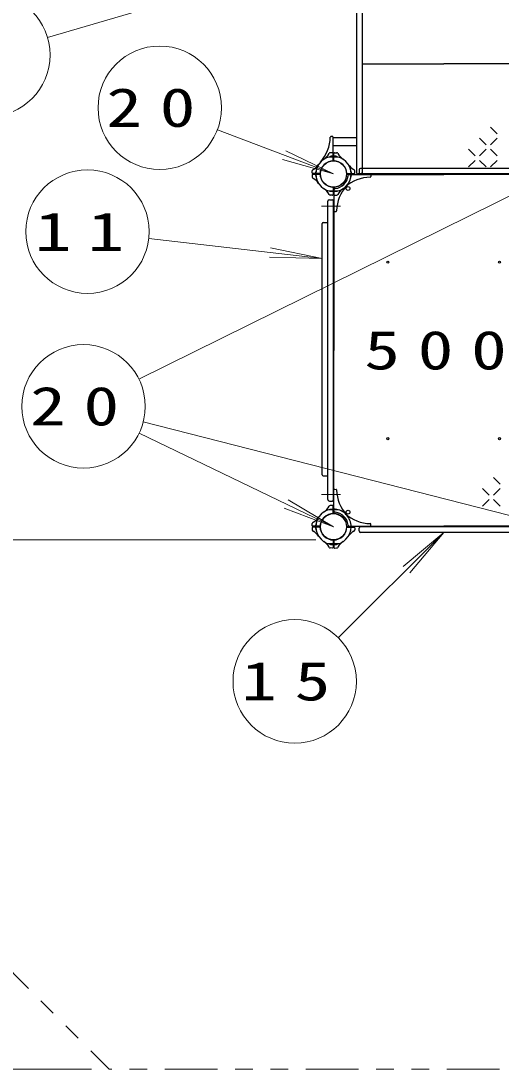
# Model space of a CAD drawing. Units: millimetres on the paper, scale 1:60. Extents: x -385 to 0, y -594 to 267.
# Drawn here: x -232.1 to -204.9, y 59.2 to 118.6 of the extents above; entities that cross this region are included whole.
import ezdxf

# ---------------------------------------------------------------- set-up
doc = ezdxf.new("R2010")
doc.units = ezdxf.units.MM
doc.linetypes.add('USER2', pattern=[6, 3, -1, 1, -1])
doc.linetypes.add('USER3', pattern=[8, 3, -1, 1, -1, 1, -1])
doc.layers.add('LY_1', color=7, linetype='Continuous', lineweight=25)
doc.styles.add('ＭＳ ゴシック', font='')
doc.styles.get('ＭＳ ゴシック').set_extended_font_data('MS Gothic')

msp = doc.modelspace()

# ---------------------------------------------------------------- linework, layer by layer
at = {"layer": 'LY_1', "lineweight": 13}
for p, q in [((-230.607, 117.667), (-214.389, 122.435)), ((-220.974, 112.443), (-214.389, 109.935)), ((-205.483, 112.582), (-205.108, 112.207)), ((-206.108, 111.957), (-205.733, 111.582)), ((-205.108, 111.957), (-205.483, 111.582)), ((-214.389, 109.935), (-217.089, 111.243)), ((-206.733, 111.332), (-206.358, 110.957)), ((-205.733, 111.332), (-206.108, 110.957)), ((-205.483, 111.332), (-205.108, 110.957)), ((-214.389, 109.935), (-217.275, 110.755)), ((-206.358, 110.707), (-206.733, 110.332)), ((-206.108, 110.707), (-205.733, 110.332)), ((-205.108, 110.707), (-205.483, 110.332)), ((-225.43, 98.31), (-201.889, 109.935)), ((-224.869, 106.27), (-215.023, 105.143)), ((-215.023, 105.143), (-218.022, 105.223)), ((-215.023, 105.143), (-217.962, 105.742)), ((-225.178, 95.893), (-201.889, 89.935)), ((-225.415, 95.243), (-214.389, 89.935)), ((-205.308, 92.729), (-204.933, 92.354)), ((-205.933, 92.104), (-205.558, 91.729)), ((-205.308, 91.729), (-204.933, 92.104)), ((-214.389, 89.935), (-217.196, 90.996)), ((-214.389, 89.935), (-216.969, 91.467)), ((-205.933, 91.104), (-205.558, 91.479)), ((-205.308, 91.479), (-204.933, 91.104)), ((-215.389, 89.193), (-362.688, 89.193)), ((-214.115, 83.643), (-208.139, 89.619)), ((-208.139, 89.619), (-210.437, 87.69)), ((-208.139, 89.619), (-210.068, 87.321)), ((-228.123, 59.193), (-362.688, 59.193))]:
    msp.add_line(p, q, dxfattribs=at)
at = {"layer": 'LY_1'}
for p, q in [((-212.764, 122.435), (-212.764, 109.935)), ((-213.081, 122.352), (-213.081, 110.019)), ((-212.764, 116.185), (-208.139, 116.185)), ((-203.514, 116.185), (-208.139, 116.185)), ((-214.449, 112.059), (-214.537, 112.055)), ((-214.414, 110.717), (-214.414, 112.026)), ((-214.414, 111.995), (-213.081, 111.995)), ((-214.449, 111.142), (-214.58, 111.138)), ((-214.414, 111.542), (-213.081, 111.542)), ((-214.364, 110.717), (-214.364, 111.109)), ((-214.33, 111.142), (-214.209, 111.138)), ((-214.556, 110.921), (-214.556, 110.924)), ((-214.223, 110.921), (-214.223, 110.924)), ((-215.596, 109.995), (-215.592, 110.126)), ((-215.171, 109.96), (-215.563, 109.96)), ((-215.375, 110.102), (-215.378, 110.102)), ((-213.608, 109.96), (-213.216, 109.96)), ((-213.403, 110.102), (-213.401, 110.102)), ((-213.182, 109.995), (-213.186, 110.116)), ((-212.848, 109.935), (-212.998, 109.935)), ((-212.931, 110.169), (-212.931, 110.019)), ((-203.431, 110.252), (-212.848, 110.252)), ((-203.431, 109.935), (-212.848, 109.935)), ((-215.596, 109.876), (-215.592, 109.755)), ((-215.171, 109.91), (-215.563, 109.91)), ((-215.375, 109.769), (-215.378, 109.769)), ((-213.608, 109.91), (-208.139, 109.91)), ((-213.403, 109.769), (-213.401, 109.769)), ((-212.265, 109.875), (-212.27, 109.788)), ((-202.671, 109.91), (-208.139, 109.91)), ((-214.414, 109.154), (-214.414, 108.762)), ((-214.364, 109.154), (-214.364, 99.935)), ((-214.33, 108.728), (-214.199, 108.733)), ((-214.706, 91.477), (-214.706, 108.394)), ((-214.623, 108.477), (-214.473, 108.477)), ((-214.449, 108.728), (-214.57, 108.732)), ((-214.389, 91.477), (-214.389, 108.394)), ((-214.329, 107.811), (-214.242, 107.816)), ((-215.023, 92.87), (-215.023, 107.135)), ((-214.973, 107.185), (-214.756, 107.185)), ((-214.364, 90.717), (-214.364, 99.935)), ((-214.973, 92.82), (-214.756, 92.82)), ((-214.329, 92.059), (-214.242, 92.055)), ((-214.623, 91.394), (-214.473, 91.394)), ((-214.449, 91.142), (-214.57, 91.138)), ((-214.414, 90.717), (-214.414, 91.109)), ((-215.596, 89.995), (-215.592, 90.116)), ((-215.596, 89.876), (-215.592, 89.745)), ((-215.171, 89.96), (-215.563, 89.96)), ((-215.171, 89.91), (-215.563, 89.91)), ((-215.375, 90.102), (-215.378, 90.102)), ((-215.375, 89.769), (-215.378, 89.769)), ((-213.608, 89.96), (-208.139, 89.96)), ((-213.608, 89.91), (-213.216, 89.91)), ((-213.182, 89.876), (-213.186, 89.755)), ((-212.931, 89.702), (-212.931, 89.852)), ((-203.431, 89.935), (-212.848, 89.935)), ((-212.265, 89.995), (-212.27, 90.083)), ((-202.671, 89.96), (-208.139, 89.96)), ((-214.414, 89.154), (-214.414, 88.762)), ((-214.364, 89.154), (-214.364, 88.762)), ((-203.431, 89.619), (-212.848, 89.619)), ((-214.449, 88.728), (-214.58, 88.733)), ((-214.556, 88.949), (-214.556, 88.947)), ((-214.33, 88.728), (-214.209, 88.732)), ((-214.223, 88.949), (-214.223, 88.947))]:
    msp.add_line(p, q, dxfattribs=at)
at = {"layer": 'LY_1', "linetype": 'USER2', "lineweight": 13}
for p, q in [((-214.721, 110.894), (-214.057, 110.894)), ((-214.721, 108.977), (-214.057, 108.977)), ((-213.983, 108.102), (-215.069, 108.102)), ((-213.983, 91.769), (-215.069, 91.769)), ((-214.721, 90.894), (-214.057, 90.894)), ((-214.721, 88.977), (-214.057, 88.977))]:
    msp.add_line(p, q, dxfattribs=at)
at = {"layer": 'LY_1', "linetype": 'USER3', "lineweight": 13}
for p in [(-245.132, 77.201), (-180.964, 59.193)]:
    msp.add_line(p, (-227.123, 59.193), dxfattribs=at)
at = {"layer": 'LY_1', "lineweight": 13}
for centre in [(-233.965, 116.68), (-224.245, 113.689), (-228.346, 106.667), (-228.569, 96.761), (-216.589, 81.169)]:
    msp.add_circle(centre, 3.5, dxfattribs=at)
at = {"layer": 'LY_1'}
for centre, radius in [((-214.389, 109.935), 0.743), ((-213.564, 109.11), 0.108), ((-211.306, 104.935), 0.0625), ((-204.973, 104.935), 0.0625), ((-211.306, 94.935), 0.0625), ((-204.973, 94.935), 0.0625), ((-214.389, 89.935), 0.743), ((-213.564, 90.76), 0.108)]:
    msp.add_circle(centre, radius, dxfattribs=at)
for centre, radius, start, end in [((-216.735, 112.063), 2.167, 317.78276, 358.91585), ((-214.535, 112.022), 0.0333, 93, 178.91585), ((-214.448, 112.026), 0.0333, 0, 93), ((-214.567, 111.055), 0.0833, 92, 152.54116), ((-214.448, 111.109), 0.0333, 0, 92), ((-214.331, 111.109), 0.0333, 88, 180), ((-214.212, 111.055), 0.0833, 27.45884, 88), ((-214.389, 109.935), 1, 90, 180), ((-214.389, 109.935), 0.75, 90, 180), ((-215.381, 111.478), 0.833, 302.72719, 332.54116), ((-214.539, 110.924), 0.0167, 98.62693, 180), ((-214.389, 109.935), 1.017, 90, 98.62693), ((-214.448, 110.717), 0.0333, 274.27066, 0), ((-214.389, 109.935), 1.017, 81.37307, 90), ((-214.389, 109.935), 1, 0, 90), ((-214.389, 109.935), 0.75, 0, 90), ((-214.331, 110.717), 0.0333, 180, 265.72934), ((-214.239, 110.924), 0.0167, 0, 81.37307), ((-213.398, 111.478), 0.833, 207.45884, 237.27281), ((-215.563, 109.994), 0.0333, 178, 270), ((-215.509, 110.113), 0.0833, 117.45884, 178), ((-215.932, 110.927), 0.833, 297.45884, 327.27281), ((-214.389, 109.935), 1.017, 171.37307, 180), ((-214.389, 109.935), 1.017, 180, 188.62693), ((-215.378, 110.085), 0.0167, 90, 171.37307), ((-214.389, 109.935), 1, 180, 270), ((-215.171, 109.994), 0.0333, 270, 355.72934), ((-214.389, 109.935), 0.75, 180, 270), ((-214.389, 109.935), 1, 270, 0), ((-214.389, 109.935), 0.75, 270, 0), ((-213.608, 109.994), 0.0333, 184.27066, 270), ((-212.847, 110.927), 0.833, 212.72719, 242.54116), ((-213.401, 110.085), 0.0167, 8.62693, 90), ((-214.389, 109.935), 1.017, 0, 8.62693), ((-214.389, 109.935), 1.017, 351.37308, 0), ((-213.27, 110.113), 0.0833, 2, 62.54116), ((-213.216, 109.994), 0.0333, 270, 2), ((-212.998, 110.019), 0.0833, 180, 270), ((-212.848, 110.169), 0.0833, 90, 180), ((-212.848, 110.019), 0.0833, 180, 270), ((-212.848, 110.019), 0.0833, 270, 0), ((-215.563, 109.877), 0.0333, 90, 182), ((-215.509, 109.758), 0.0833, 182, 242.54116), ((-215.932, 108.944), 0.833, 32.7272, 62.54116), ((-215.378, 109.785), 0.0167, 188.62693, 270), ((-215.171, 109.877), 0.0333, 4.27066, 90), ((-214.389, 109.935), 0.833, 276.78718, 353.21282), ((-212.262, 107.59), 2.167, 91.08415, 132.21724), ((-213.608, 109.877), 0.0333, 90, 175.72934), ((-213.479, 109.827), 0.0833, 90, 173.21282), ((-213.401, 109.785), 0.0167, 270, 351.37308), ((-212.303, 109.79), 0.0333, 271.08415, 357), ((-212.299, 109.877), 0.0333, 357, 90), ((-215.381, 108.393), 0.833, 27.45884, 57.27281), ((-214.567, 108.816), 0.0833, 207.45884, 268), ((-214.448, 108.762), 0.0333, 268, 0), ((-214.448, 109.154), 0.0333, 0, 85.72934), ((-214.331, 109.154), 0.0333, 94.27066, 180), ((-214.281, 109.025), 0.0833, 96.78718, 180), ((-214.331, 108.762), 0.0333, 180, 272), ((-212.044, 107.808), 2.167, 137.78276, 178.91585), ((-214.212, 108.816), 0.0833, 272, 332.54116), ((-213.398, 108.393), 0.833, 122.7272, 152.54117), ((-214.623, 108.394), 0.0833, 90, 180), ((-214.473, 108.394), 0.0833, 0, 90), ((-214.331, 107.845), 0.0333, 180, 273), ((-214.244, 107.849), 0.0333, 273, 358.91585), ((-214.973, 107.135), 0.05, 90, 180), ((-214.756, 107.135), 0.05, 0, 90), ((-214.973, 92.87), 0.05, 180, 270), ((-214.756, 92.87), 0.05, 270, 0), ((-214.331, 92.026), 0.0333, 87, 180), ((-214.244, 92.022), 0.0333, 1.08415, 87), ((-212.044, 92.063), 2.167, 181.08415, 222.21724), ((-214.389, 89.935), 1, 90, 180), ((-215.381, 91.478), 0.833, 302.72719, 332.54116), ((-214.623, 91.477), 0.0833, 180, 270), ((-214.567, 91.055), 0.0833, 92, 152.54116), ((-214.473, 91.477), 0.0833, 270, 0), ((-214.448, 91.109), 0.0333, 0, 92), ((-214.389, 89.935), 1, 47.78276, 90), ((-215.932, 90.927), 0.833, 297.45884, 327.27281), ((-214.389, 89.935), 0.75, 90, 180), ((-214.448, 90.717), 0.0333, 274.27066, 0), ((-214.389, 89.935), 0.75, 0, 90), ((-214.281, 90.846), 0.0833, 180, 263.21282), ((-214.331, 90.717), 0.0333, 180, 265.72934), ((-214.389, 89.935), 0.833, 6.78718, 83.21282), ((-212.262, 92.281), 2.167, 227.78276, 268.91585), ((-214.389, 89.935), 1, 0, 42.21724), ((-215.563, 89.994), 0.0333, 178, 270), ((-215.563, 89.877), 0.0333, 90, 182), ((-215.509, 90.113), 0.0833, 117.45884, 178), ((-215.509, 89.758), 0.0833, 182, 242.54116), ((-214.389, 89.935), 1.017, 171.37307, 180), ((-214.389, 89.935), 1.017, 180, 188.62693), ((-215.378, 90.085), 0.0167, 90, 171.37307), ((-215.378, 89.785), 0.0167, 188.62693, 270), ((-214.389, 89.935), 1, 180, 270), ((-215.171, 89.994), 0.0333, 270, 355.72934), ((-215.171, 89.877), 0.0333, 4.27066, 90), ((-214.389, 89.935), 0.75, 180, 270), ((-214.389, 89.935), 1, 270, 0), ((-214.389, 89.935), 0.75, 270, 0), ((-213.608, 89.994), 0.0333, 184.27066, 270), ((-213.608, 89.877), 0.0333, 90, 175.72934), ((-213.479, 90.044), 0.0833, 186.78718, 270), ((-213.27, 89.758), 0.0833, 297.45884, 358), ((-213.216, 89.877), 0.0333, 358, 90), ((-212.848, 89.852), 0.0833, 90, 180), ((-212.303, 90.081), 0.0333, 3, 88.91585), ((-212.299, 89.994), 0.0333, 270, 3), ((-215.932, 88.944), 0.833, 32.7272, 62.54116), ((-214.448, 89.154), 0.0333, 0, 85.72934), ((-214.331, 89.154), 0.0333, 94.27066, 180), ((-212.847, 88.944), 0.833, 117.45884, 147.27281), ((-212.848, 89.702), 0.0833, 180, 270), ((-215.381, 88.393), 0.833, 27.45884, 57.2728), ((-214.567, 88.816), 0.0833, 207.45884, 268), ((-214.539, 88.947), 0.0167, 180, 261.37307), ((-214.389, 89.935), 1.017, 261.37307, 270), ((-214.448, 88.762), 0.0333, 268, 0), ((-214.389, 89.935), 1.017, 270, 278.62693), ((-214.331, 88.762), 0.0333, 180, 272), ((-214.239, 88.947), 0.0167, 278.62693, 0), ((-214.212, 88.816), 0.0833, 272, 332.54116), ((-213.398, 88.393), 0.833, 122.72719, 152.54116)]:
    msp.add_arc(centre, radius, start, end, dxfattribs=at)

# ---------------------------------------------------------------- texts
at = {"layer": 'LY_1', "char_height": 2.199, "style": 'ＭＳ ゴシック'}
for s, insert, attachment_point in [('\\T1.5;\\W1.35;20', (-224.245, 113.689), 5), ('\\T1.43;\\W1.4;11', (-228.346, 106.667), 5), ('\\T1.5;\\W1.35;500', (-212.639, 99.935), 4), ('\\T1.5;\\W1.35;20', (-228.569, 96.761), 5), ('\\T1.5;\\W1.35;15', (-216.589, 81.169), 5)]:
    msp.add_mtext(s, dxfattribs=dict(at, insert=insert, attachment_point=attachment_point))

doc.saveas('drawing.dxf')
